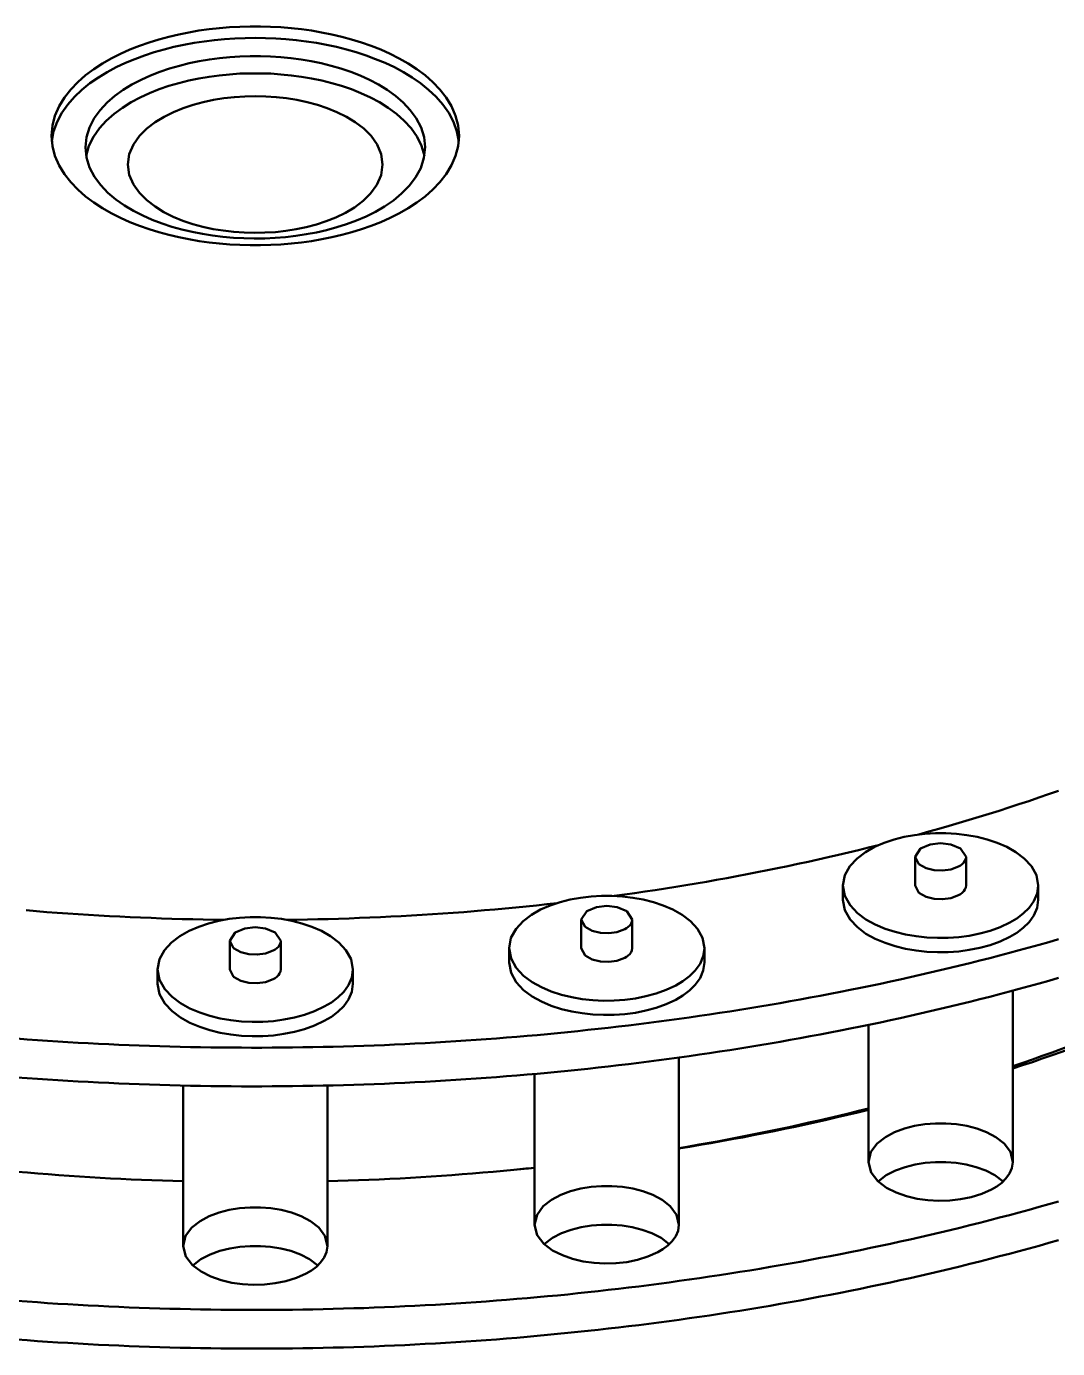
# Model space of a CAD drawing. Header units: millimetres. Extents: x 0 to 841, y 0 to 594.
# Drawn here: x 105.42 to 126.06, y 299.39 to 325.86 of the extents above; entities that cross this region are included whole.
import ezdxf

# ---------------------------------------------------------------- set-up
doc = ezdxf.new("R2010")
doc.units = ezdxf.units.MM
doc.layers.add('VIS', color=7, linetype='CONTINUOUS', lineweight=50)

msp = doc.modelspace()

# ---------------------------------------------------------------- linework, layer by layer
at = {"layer": 'VIS'}
for points in [[(105.92, 323.672), (105.938, 323.876), (105.99, 324.075), (106.072, 324.263), (106.178, 324.439), (106.305, 324.601), (106.447, 324.749), (106.602, 324.884), (106.767, 325.008), (106.939, 325.12), (107.117, 325.222), (107.301, 325.314), (107.489, 325.398), (107.68, 325.473), (107.874, 325.541), (108.071, 325.602), (108.269, 325.655), (108.469, 325.702), (108.671, 325.743), (108.873, 325.777), (109.077, 325.805), (109.281, 325.828), (109.486, 325.845), (109.692, 325.856), (109.897, 325.861), (110.103, 325.861), (110.308, 325.856), (110.514, 325.845), (110.719, 325.828), (110.923, 325.805), (111.127, 325.777), (111.329, 325.743), (111.531, 325.702), (111.731, 325.655), (111.929, 325.602), (112.126, 325.541), (112.32, 325.473), (112.511, 325.398), (112.699, 325.314), (112.883, 325.222), (113.061, 325.12), (113.233, 325.008), (113.398, 324.884), (113.553, 324.749), (113.695, 324.601), (113.822, 324.439), (113.928, 324.263), (114.01, 324.075), (114.062, 323.876), (114.08, 323.672)], [(114.074, 323.557), (114.037, 323.758), (113.968, 323.951), (113.872, 324.132), (113.754, 324.3), (113.619, 324.454), (113.47, 324.595), (113.31, 324.723), (113.141, 324.84), (112.966, 324.946), (112.785, 325.043), (112.6, 325.13), (112.41, 325.209), (112.218, 325.281), (112.023, 325.344), (111.826, 325.401), (111.627, 325.451), (111.427, 325.494), (111.225, 325.532), (111.022, 325.563), (110.819, 325.588), (110.615, 325.608), (110.41, 325.622), (110.205, 325.63), (110, 325.633), (109.795, 325.63), (109.59, 325.622), (109.385, 325.608), (109.181, 325.588), (108.978, 325.563), (108.775, 325.532), (108.573, 325.494), (108.373, 325.451), (108.174, 325.401), (107.977, 325.344), (107.782, 325.281), (107.59, 325.209), (107.4, 325.13), (107.215, 325.043), (107.034, 324.946), (106.859, 324.84), (106.69, 324.723), (106.53, 324.595), (106.381, 324.454), (106.246, 324.3), (106.128, 324.132), (106.032, 323.951), (105.963, 323.758), (105.926, 323.557)], [(106.6, 323.442), (106.621, 323.645), (106.682, 323.841), (106.776, 324.022), (106.897, 324.188), (107.037, 324.337), (107.191, 324.471), (107.357, 324.591), (107.532, 324.698), (107.713, 324.793), (107.9, 324.878), (108.09, 324.952), (108.284, 325.018), (108.481, 325.075), (108.679, 325.124), (108.88, 325.166), (109.082, 325.2), (109.285, 325.227), (109.489, 325.247), (109.693, 325.26), (109.898, 325.267), (110.102, 325.267), (110.307, 325.26), (110.511, 325.247), (110.715, 325.227), (110.918, 325.2), (111.12, 325.166), (111.321, 325.124), (111.519, 325.075), (111.716, 325.018), (111.91, 324.952), (112.1, 324.878), (112.287, 324.793), (112.468, 324.698), (112.643, 324.591), (112.809, 324.471), (112.963, 324.337), (113.103, 324.188), (113.224, 324.022), (113.318, 323.841), (113.379, 323.645), (113.4, 323.442)], [(113.385, 323.27), (113.329, 323.468), (113.239, 323.654), (113.121, 323.823), (112.982, 323.975), (112.827, 324.112), (112.661, 324.234), (112.486, 324.343), (112.304, 324.44), (112.116, 324.527), (111.924, 324.603), (111.729, 324.67), (111.531, 324.728), (111.331, 324.778), (111.129, 324.82), (110.925, 324.854), (110.721, 324.882), (110.515, 324.902), (110.309, 324.916), (110.103, 324.922), (109.897, 324.922), (109.691, 324.916), (109.485, 324.902), (109.279, 324.882), (109.075, 324.854), (108.871, 324.82), (108.669, 324.778), (108.469, 324.728), (108.271, 324.67), (108.076, 324.603), (107.884, 324.527), (107.696, 324.44), (107.514, 324.343), (107.339, 324.234), (107.173, 324.112), (107.018, 323.975), (106.879, 323.823), (106.761, 323.654), (106.671, 323.468), (106.615, 323.27)], [(112.55, 323.098), (112.521, 323.305), (112.439, 323.498), (112.318, 323.669), (112.17, 323.817), (112.003, 323.945), (111.824, 324.054), (111.636, 324.148), (111.442, 324.227), (111.243, 324.293), (111.04, 324.348), (110.835, 324.391), (110.628, 324.425), (110.419, 324.448), (110.21, 324.462), (110, 324.467), (109.79, 324.462), (109.581, 324.448), (109.372, 324.425), (109.165, 324.391), (108.96, 324.348), (108.757, 324.293), (108.558, 324.227), (108.364, 324.148), (108.176, 324.054), (107.997, 323.945), (107.83, 323.817), (107.682, 323.669), (107.561, 323.498), (107.479, 323.305), (107.45, 323.098)], [(112.885, 322.123), (112.701, 322.03), (112.514, 321.946), (112.322, 321.871), (112.128, 321.803), (111.932, 321.742), (111.733, 321.688), (111.533, 321.642), (111.331, 321.601), (111.129, 321.566), (110.925, 321.538), (110.72, 321.515), (110.515, 321.499), (110.31, 321.487), (110.104, 321.482), (109.899, 321.482), (109.693, 321.487), (109.488, 321.498), (109.283, 321.515), (109.078, 321.538), (108.875, 321.566), (108.672, 321.6), (108.47, 321.641), (108.27, 321.688), (108.072, 321.741), (107.875, 321.802), (107.681, 321.869), (107.489, 321.945), (107.302, 322.029), (107.118, 322.121), (106.939, 322.223), (106.767, 322.335), (106.603, 322.459), (106.448, 322.594), (106.305, 322.742), (106.179, 322.904), (106.072, 323.08), (105.99, 323.268), (105.938, 323.467), (105.92, 323.672)], [(112.404, 322.151), (112.217, 322.058), (112.025, 321.976), (111.829, 321.903), (111.63, 321.84), (111.429, 321.786), (111.225, 321.739), (111.02, 321.701), (110.813, 321.67), (110.606, 321.646), (110.397, 321.629), (110.189, 321.619), (109.98, 321.617), (109.771, 321.621), (109.563, 321.632), (109.354, 321.65), (109.147, 321.675), (108.941, 321.707), (108.736, 321.748), (108.532, 321.795), (108.331, 321.852), (108.133, 321.917), (107.938, 321.991), (107.746, 322.075), (107.561, 322.17), (107.381, 322.278), (107.211, 322.398), (107.051, 322.533), (106.907, 322.684), (106.783, 322.852), (106.685, 323.036), (106.622, 323.235), (106.6, 323.442)], [(113.4, 323.442), (113.377, 323.23), (113.311, 323.027), (113.209, 322.839), (113.08, 322.669), (112.93, 322.516), (112.765, 322.38), (112.589, 322.259), (112.404, 322.151)], [(114.08, 323.672), (114.062, 323.467), (114.01, 323.269), (113.929, 323.081), (113.822, 322.905), (113.696, 322.744), (113.554, 322.595), (113.399, 322.46), (113.235, 322.337), (113.063, 322.225), (112.885, 322.123)], [(107.45, 323.098), (107.479, 322.892), (107.56, 322.7), (107.68, 322.529), (107.827, 322.381), (107.993, 322.254), (108.17, 322.144), (108.357, 322.051), (108.55, 321.972), (108.748, 321.905), (108.95, 321.85), (109.154, 321.806), (109.36, 321.773), (109.568, 321.749), (109.776, 321.734), (109.985, 321.729), (110.194, 321.733), (110.402, 321.746), (110.61, 321.769), (110.816, 321.801), (111.021, 321.843), (111.223, 321.896), (111.421, 321.961), (111.615, 322.039), (111.803, 322.13)], [(111.803, 322.13), (111.987, 322.24), (112.157, 322.368), (112.31, 322.518), (112.435, 322.691), (112.52, 322.887), (112.55, 323.098)], [(123.283, 309.686), (123.485, 309.742), (123.686, 309.799), (123.888, 309.856), (124.088, 309.915), (124.289, 309.975), (124.489, 310.036), (124.689, 310.097), (124.889, 310.16), (125.088, 310.224), (125.287, 310.289), (125.486, 310.355), (125.684, 310.422), (125.882, 310.49), (126.079, 310.559)], [(123.283, 309.686), (123.485, 309.742), (123.686, 309.799), (123.888, 309.856), (124.088, 309.915), (124.289, 309.975), (124.489, 310.036), (124.689, 310.097), (124.889, 310.16), (125.088, 310.224), (125.287, 310.289), (125.486, 310.355), (125.684, 310.422), (125.882, 310.49), (126.079, 310.559)], [(125.674, 308.663), (125.637, 308.868), (125.536, 309.051), (125.393, 309.205), (125.226, 309.332), (125.044, 309.435), (124.851, 309.519), (124.652, 309.585), (124.449, 309.637), (124.242, 309.674), (124.034, 309.699), (123.824, 309.711), (123.614, 309.711), (123.405, 309.699), (123.197, 309.674), (122.99, 309.637), (122.787, 309.585), (122.588, 309.519), (122.395, 309.435), (122.213, 309.332), (122.046, 309.205), (121.903, 309.051), (121.802, 308.868), (121.764, 308.663)], [(117.185, 308.454), (117.39, 308.482), (117.595, 308.512), (117.801, 308.542), (118.006, 308.573), (118.211, 308.604), (118.416, 308.637), (118.621, 308.671), (118.825, 308.705), (119.03, 308.74), (119.234, 308.776), (119.438, 308.813), (119.642, 308.851), (119.846, 308.89), (120.05, 308.929), (120.253, 308.97), (120.457, 309.011), (120.66, 309.053), (120.863, 309.096), (121.065, 309.14), (121.268, 309.185), (121.47, 309.231), (121.672, 309.278), (121.874, 309.326), (122.076, 309.374), (122.277, 309.424), (122.479, 309.474)], [(117.185, 308.454), (117.39, 308.482), (117.595, 308.512), (117.801, 308.542), (118.006, 308.573), (118.211, 308.604), (118.416, 308.637), (118.621, 308.671), (118.825, 308.705), (119.03, 308.74), (119.234, 308.776), (119.438, 308.813), (119.642, 308.851), (119.846, 308.89), (120.05, 308.929), (120.253, 308.97), (120.457, 309.011), (120.66, 309.053), (120.863, 309.096), (121.065, 309.14), (121.268, 309.185), (121.47, 309.231), (121.672, 309.278), (121.874, 309.326), (122.076, 309.374), (122.277, 309.424), (122.479, 309.474)], [(124.229, 309.237), (124.12, 309.406), (123.927, 309.487), (123.719, 309.51), (123.511, 309.487), (123.319, 309.406), (123.209, 309.237)], [(123.209, 309.237), (123.285, 309.093), (123.429, 309.011), (123.591, 308.972), (123.758, 308.964), (123.924, 308.986), (124.08, 309.043)], [(123.209, 309.237), (123.209, 308.663)], [(124.08, 309.043), (124.117, 309.065), (124.151, 309.091), (124.181, 309.121), (124.206, 309.155), (124.223, 309.194), (124.229, 309.237)], [(124.229, 309.237), (124.229, 308.663)], [(121.764, 308.663), (121.803, 308.454), (121.908, 308.269), (122.054, 308.113), (122.225, 307.986), (122.412, 307.883), (122.608, 307.799), (122.811, 307.734), (123.019, 307.683), (123.229, 307.647), (123.441, 307.624), (123.655, 307.614), (123.868, 307.616), (124.081, 307.631), (124.293, 307.659), (124.502, 307.701), (124.708, 307.757), (124.909, 307.83), (125.102, 307.921)], [(121.764, 308.663), (121.764, 308.376)], [(123.209, 308.663), (123.285, 308.52), (123.429, 308.438), (123.591, 308.398), (123.758, 308.39), (123.924, 308.412), (124.08, 308.469)], [(124.08, 308.469), (124.117, 308.491), (124.151, 308.517), (124.181, 308.547), (124.206, 308.582), (124.223, 308.621), (124.229, 308.663)], [(125.102, 307.921), (125.242, 308.005), (125.373, 308.103), (125.49, 308.218), (125.586, 308.351), (125.651, 308.501), (125.674, 308.663)], [(125.674, 308.663), (125.674, 308.376)], [(118.991, 307.407), (118.953, 307.613), (118.852, 307.796), (118.71, 307.95), (118.543, 308.076), (118.36, 308.18), (118.168, 308.263), (117.969, 308.33), (117.765, 308.381), (117.559, 308.419), (117.351, 308.443), (117.141, 308.456), (116.931, 308.456), (116.722, 308.443), (116.513, 308.419), (116.307, 308.381), (116.103, 308.33), (115.904, 308.263), (115.712, 308.18), (115.529, 308.076), (115.362, 307.95), (115.22, 307.796), (115.119, 307.613), (115.081, 307.407)], [(121.764, 308.376), (121.803, 308.167), (121.908, 307.982), (122.054, 307.827), (122.225, 307.699), (122.412, 307.596), (122.608, 307.513), (122.811, 307.447), (123.019, 307.396), (123.229, 307.36), (123.441, 307.337), (123.655, 307.327), (123.868, 307.33), (124.081, 307.345), (124.293, 307.373), (124.502, 307.414), (124.708, 307.471), (124.909, 307.543), (125.102, 307.634)], [(125.102, 307.634), (125.242, 307.718), (125.373, 307.817), (125.49, 307.931), (125.586, 308.064), (125.651, 308.214), (125.674, 308.376)], [(105.411, 308.167), (105.62, 308.15), (105.828, 308.133), (106.036, 308.118), (106.245, 308.103), (106.453, 308.089), (106.661, 308.075), (106.87, 308.063), (107.079, 308.051), (107.287, 308.04), (107.496, 308.03), (107.705, 308.021), (107.913, 308.013), (108.122, 308.005), (108.331, 307.998), (108.54, 307.992), (108.748, 307.987), (108.957, 307.983), (109.166, 307.979), (109.375, 307.976)], [(105.411, 308.167), (105.62, 308.15), (105.828, 308.133), (106.036, 308.118), (106.245, 308.103), (106.453, 308.089), (106.661, 308.075), (106.87, 308.063), (107.079, 308.051), (107.287, 308.04), (107.496, 308.03), (107.705, 308.021), (107.913, 308.013), (108.122, 308.005), (108.331, 307.998), (108.54, 307.992), (108.748, 307.987), (108.957, 307.983), (109.166, 307.979), (109.375, 307.976)], [(110.625, 307.976), (110.834, 307.979), (111.043, 307.983), (111.252, 307.987), (111.46, 307.992), (111.669, 307.998), (111.878, 308.005), (112.087, 308.013), (112.295, 308.021), (112.504, 308.03), (112.713, 308.04), (112.921, 308.051), (113.13, 308.063), (113.339, 308.075), (113.547, 308.089), (113.755, 308.103), (113.964, 308.118), (114.172, 308.133), (114.38, 308.15), (114.589, 308.167), (114.797, 308.185), (115.005, 308.204), (115.213, 308.224), (115.421, 308.245), (115.628, 308.266), (115.836, 308.289), (116.044, 308.312)], [(110.625, 307.976), (110.834, 307.979), (111.043, 307.983), (111.252, 307.987), (111.46, 307.992), (111.669, 307.998), (111.878, 308.005), (112.087, 308.013), (112.295, 308.021), (112.504, 308.03), (112.713, 308.04), (112.921, 308.051), (113.13, 308.063), (113.339, 308.075), (113.547, 308.089), (113.755, 308.103), (113.964, 308.118), (114.172, 308.133), (114.38, 308.15), (114.589, 308.167), (114.797, 308.185), (115.005, 308.204), (115.213, 308.224), (115.421, 308.245), (115.628, 308.266), (115.836, 308.289), (116.044, 308.312)], [(117.546, 307.981), (117.437, 308.151), (117.244, 308.231), (117.036, 308.255), (116.828, 308.231), (116.635, 308.151), (116.526, 307.981)], [(111.955, 306.982), (111.917, 307.187), (111.816, 307.37), (111.674, 307.524), (111.507, 307.651), (111.324, 307.754), (111.132, 307.838), (110.933, 307.904), (110.729, 307.956), (110.523, 307.993), (110.314, 308.018), (110.105, 308.03), (109.895, 308.03), (109.686, 308.018), (109.477, 307.993), (109.271, 307.956), (109.067, 307.904), (108.868, 307.838), (108.676, 307.754), (108.493, 307.651), (108.326, 307.524), (108.184, 307.37), (108.083, 307.187), (108.045, 306.982)], [(110.51, 307.555), (110.401, 307.725), (110.208, 307.805), (110, 307.829), (109.792, 307.805), (109.599, 307.725), (109.49, 307.555)], [(116.526, 307.981), (116.602, 307.838), (116.746, 307.756), (116.908, 307.716), (117.075, 307.708), (117.24, 307.73), (117.397, 307.787)], [(116.526, 307.981), (116.526, 307.407)], [(117.397, 307.787), (117.433, 307.809), (117.468, 307.835), (117.498, 307.865), (117.523, 307.9), (117.54, 307.939), (117.546, 307.981)], [(117.546, 307.981), (117.546, 307.407)], [(105.23, 305.598), (105.434, 305.582), (105.638, 305.568), (105.842, 305.554), (106.046, 305.541), (106.25, 305.528), (106.454, 305.517), (106.658, 305.506), (106.862, 305.495), (107.067, 305.485), (107.271, 305.476), (107.475, 305.468), (107.679, 305.46), (107.884, 305.453), (108.088, 305.446), (108.292, 305.44), (108.497, 305.435), (108.701, 305.43), (108.905, 305.427), (109.11, 305.423), (109.314, 305.421), (109.519, 305.419), (109.723, 305.418), (109.927, 305.417), (110.132, 305.417), (110.336, 305.418), (110.541, 305.419), (110.745, 305.422), (110.949, 305.424), (111.154, 305.428), (111.358, 305.432), (111.562, 305.436), (111.767, 305.442), (111.971, 305.448), (112.175, 305.455), (112.38, 305.462), (112.584, 305.47), (112.788, 305.479), (112.992, 305.488), (113.197, 305.498), (113.401, 305.509), (113.605, 305.52), (113.809, 305.532), (114.013, 305.545), (114.217, 305.558), (114.421, 305.572), (114.625, 305.587), (114.829, 305.602), (115.032, 305.618), (115.236, 305.635), (115.44, 305.652), (115.643, 305.67), (115.847, 305.689), (116.05, 305.708), (116.254, 305.729), (116.457, 305.749), (116.66, 305.771), (116.864, 305.793), (117.067, 305.816), (117.27, 305.839), (117.473, 305.863), (117.676, 305.888), (117.879, 305.914), (118.081, 305.94), (118.284, 305.967), (118.486, 305.995), (118.689, 306.023), (118.891, 306.052), (119.093, 306.082), (119.296, 306.113), (119.498, 306.144), (119.699, 306.176), (119.901, 306.208), (120.103, 306.242), (120.304, 306.276), (120.506, 306.31), (120.707, 306.346), (120.908, 306.382), (121.109, 306.419), (121.31, 306.457), (121.511, 306.495), (121.712, 306.534), (121.912, 306.574), (122.113, 306.615), (122.313, 306.656), (122.513, 306.698), (122.713, 306.741), (122.912, 306.785), (123.112, 306.829), (123.311, 306.874), (123.51, 306.92), (123.71, 306.967), (123.908, 307.014), (124.107, 307.063), (124.305, 307.112), (124.504, 307.161), (124.702, 307.212), (124.9, 307.263), (125.097, 307.315), (125.295, 307.368), (125.492, 307.422), (125.689, 307.477), (125.886, 307.532), (126.082, 307.588)], [(109.49, 307.555), (109.565, 307.412), (109.71, 307.33), (109.872, 307.29), (110.039, 307.282), (110.204, 307.305), (110.361, 307.362)], [(109.49, 307.555), (109.49, 306.982)], [(110.361, 307.362), (110.397, 307.384), (110.431, 307.409), (110.462, 307.439), (110.487, 307.474), (110.504, 307.513), (110.51, 307.555)], [(110.51, 307.555), (110.51, 306.982)], [(115.081, 307.407), (115.12, 307.199), (115.224, 307.013), (115.37, 306.858), (115.542, 306.731), (115.728, 306.627), (115.925, 306.544), (116.128, 306.478), (116.335, 306.428), (116.546, 306.391), (116.758, 306.368), (116.971, 306.358), (117.185, 306.361), (117.398, 306.376), (117.609, 306.404), (117.819, 306.446), (118.025, 306.502), (118.225, 306.574), (118.419, 306.665)], [(115.081, 307.407), (115.081, 307.121)], [(116.526, 307.407), (116.602, 307.264), (116.746, 307.182), (116.908, 307.142), (117.075, 307.134), (117.24, 307.156), (117.397, 307.214)], [(117.397, 307.214), (117.433, 307.236), (117.468, 307.261), (117.498, 307.291), (117.523, 307.326), (117.54, 307.365), (117.546, 307.407)], [(118.419, 306.665), (118.559, 306.749), (118.69, 306.848), (118.807, 306.963), (118.903, 307.096), (118.968, 307.246), (118.991, 307.407)], [(118.991, 307.407), (118.991, 307.121)], [(115.081, 307.121), (115.12, 306.912), (115.224, 306.726), (115.37, 306.571), (115.542, 306.444), (115.728, 306.34), (115.925, 306.257), (116.128, 306.191), (116.335, 306.141), (116.546, 306.105), (116.758, 306.082), (116.971, 306.072), (117.185, 306.074), (117.398, 306.089), (117.609, 306.117), (117.819, 306.159), (118.025, 306.215), (118.225, 306.288), (118.419, 306.378)], [(118.419, 306.378), (118.559, 306.463), (118.69, 306.561), (118.807, 306.676), (118.903, 306.809), (118.968, 306.959), (118.991, 307.121)], [(105.23, 304.823), (105.434, 304.808), (105.638, 304.794), (105.842, 304.78), (106.046, 304.767), (106.25, 304.754), (106.454, 304.742), (106.658, 304.731), (106.862, 304.721), (107.067, 304.711), (107.271, 304.702), (107.475, 304.693), (107.679, 304.685), (107.884, 304.678), (108.088, 304.672), (108.292, 304.666), (108.497, 304.661), (108.701, 304.656), (108.905, 304.652), (109.11, 304.649), (109.314, 304.646), (109.519, 304.644), (109.723, 304.643), (109.927, 304.643), (110.132, 304.643), (110.336, 304.644), (110.541, 304.645), (110.745, 304.647), (110.949, 304.65), (111.154, 304.653), (111.358, 304.657), (111.562, 304.662), (111.767, 304.667), (111.971, 304.673), (112.175, 304.68), (112.38, 304.687), (112.584, 304.695), (112.788, 304.704), (112.992, 304.713), (113.197, 304.724), (113.401, 304.734), (113.605, 304.746), (113.809, 304.758), (114.013, 304.77), (114.217, 304.784), (114.421, 304.798), (114.625, 304.812), (114.829, 304.828), (115.032, 304.844), (115.236, 304.86), (115.44, 304.878), (115.643, 304.896), (115.847, 304.915), (116.05, 304.934), (116.254, 304.954), (116.457, 304.975), (116.66, 304.996), (116.864, 305.018), (117.067, 305.041), (117.27, 305.065), (117.473, 305.089), (117.676, 305.114), (117.879, 305.14), (118.081, 305.166), (118.284, 305.193), (118.486, 305.22), (118.689, 305.249), (118.891, 305.278), (119.093, 305.308), (119.296, 305.338), (119.498, 305.369), (119.699, 305.401), (119.901, 305.434), (120.103, 305.467), (120.304, 305.501), (120.506, 305.536), (120.707, 305.571), (120.908, 305.608), (121.109, 305.645), (121.31, 305.682), (121.511, 305.721), (121.712, 305.76), (121.912, 305.8), (122.113, 305.84), (122.313, 305.882), (122.513, 305.924), (122.713, 305.967), (122.912, 306.01), (123.112, 306.055), (123.311, 306.1), (123.51, 306.146), (123.71, 306.192), (123.908, 306.24), (124.107, 306.288), (124.305, 306.337), (124.504, 306.387), (124.702, 306.437), (124.9, 306.489), (125.097, 306.541), (125.295, 306.594), (125.492, 306.648), (125.689, 306.702), (125.886, 306.758), (126.082, 306.814)], [(108.045, 306.982), (108.084, 306.773), (108.188, 306.587), (108.334, 306.432), (108.506, 306.305), (108.692, 306.202), (108.889, 306.118), (109.092, 306.052), (109.299, 306.002), (109.51, 305.966), (109.722, 305.943), (109.935, 305.933), (110.149, 305.935), (110.362, 305.95), (110.573, 305.978), (110.783, 306.02), (110.988, 306.076), (111.189, 306.149), (111.382, 306.24)], [(108.045, 306.982), (108.045, 306.695)], [(109.49, 306.982), (109.565, 306.838), (109.71, 306.757), (109.872, 306.717), (110.039, 306.709), (110.204, 306.731), (110.361, 306.788)], [(110.361, 306.788), (110.397, 306.81), (110.431, 306.836), (110.462, 306.866), (110.487, 306.9), (110.504, 306.94), (110.51, 306.982)], [(111.382, 306.24), (111.523, 306.324), (111.654, 306.422), (111.771, 306.537), (111.867, 306.67), (111.932, 306.82), (111.955, 306.982)], [(111.955, 306.982), (111.955, 306.695)], [(108.045, 306.695), (108.084, 306.486), (108.188, 306.301), (108.334, 306.145), (108.506, 306.018), (108.692, 305.915), (108.889, 305.831), (109.092, 305.765), (109.299, 305.715), (109.51, 305.679), (109.722, 305.656), (109.935, 305.646), (110.149, 305.648), (110.362, 305.663), (110.573, 305.691), (110.783, 305.733), (110.988, 305.789), (111.189, 305.862), (111.382, 305.953)], [(111.382, 305.953), (111.523, 306.037), (111.654, 306.135), (111.771, 306.25), (111.867, 306.383), (111.932, 306.533), (111.955, 306.695)], [(125.164, 306.559), (125.164, 303.127)], [(125.164, 305.049), (125.362, 305.115), (125.558, 305.183), (125.755, 305.252), (125.951, 305.322), (126.147, 305.393), (126.342, 305.465), (126.537, 305.538), (126.731, 305.612), (126.925, 305.688), (127.119, 305.765), (127.312, 305.842), (127.504, 305.922), (127.697, 306.002), (127.888, 306.083), (128.079, 306.166), (128.27, 306.25)], [(125.164, 305), (125.361, 305.065), (125.558, 305.13), (125.754, 305.197), (125.95, 305.265), (126.146, 305.334), (126.341, 305.404), (126.536, 305.475), (126.73, 305.547), (126.924, 305.621), (127.118, 305.695), (127.311, 305.77), (127.504, 305.847), (127.696, 305.925), (127.888, 306.004), (128.079, 306.084), (128.27, 306.165)], [(122.274, 305.874), (122.274, 303.127)], [(118.481, 305.22), (118.481, 301.871)], [(108.555, 304.659), (108.555, 301.446)], [(111.445, 304.659), (111.445, 301.446)], [(115.591, 304.891), (115.591, 301.871)], [(118.481, 303.407), (118.682, 303.441), (118.883, 303.476), (119.084, 303.512), (119.285, 303.548), (119.486, 303.586), (119.686, 303.624), (119.886, 303.663), (120.086, 303.703), (120.286, 303.743), (120.486, 303.785), (120.685, 303.828), (120.885, 303.871), (121.084, 303.916), (121.283, 303.961), (121.482, 304.007), (121.68, 304.054), (121.878, 304.102), (122.077, 304.151), (122.274, 304.201)], [(118.481, 303.398), (118.693, 303.433), (118.906, 303.469), (119.118, 303.506), (119.329, 303.544), (119.541, 303.583), (119.752, 303.622), (119.964, 303.663), (120.175, 303.705), (120.386, 303.747), (120.596, 303.791), (120.807, 303.835), (121.017, 303.881), (121.227, 303.927), (121.437, 303.974), (121.647, 304.023), (121.856, 304.072), (122.065, 304.122), (122.274, 304.174)], [(122.274, 303.127), (122.324, 303.329), (122.449, 303.497), (122.613, 303.626), (122.799, 303.725), (122.995, 303.798), (123.198, 303.851), (123.405, 303.884), (123.614, 303.901), (123.824, 303.901), (124.034, 303.884), (124.241, 303.851), (124.444, 303.798), (124.64, 303.725), (124.825, 303.626), (124.99, 303.497), (125.115, 303.329), (125.164, 303.127)], [(124.741, 302.578), (124.542, 302.489), (124.333, 302.425), (124.119, 302.381), (123.902, 302.357), (123.684, 302.351), (123.465, 302.363), (123.249, 302.393), (123.036, 302.443), (122.83, 302.515), (122.635, 302.614), (122.461, 302.745), (122.328, 302.917), (122.274, 303.127)], [(122.467, 302.74), (122.632, 302.863), (122.815, 302.957), (123.008, 303.028), (123.208, 303.078), (123.411, 303.11), (123.616, 303.126), (123.822, 303.126), (124.028, 303.11), (124.231, 303.078), (124.431, 303.028), (124.624, 302.957), (124.807, 302.863), (124.972, 302.74)], [(125.164, 303.127), (125.147, 303.007), (125.099, 302.896), (125.028, 302.798), (124.942, 302.713), (124.845, 302.641), (124.741, 302.578)], [(104.409, 303.013), (104.616, 302.992), (104.822, 302.972), (105.029, 302.952), (105.236, 302.933), (105.443, 302.915), (105.65, 302.898), (105.857, 302.882), (106.065, 302.866), (106.272, 302.852), (106.479, 302.838), (106.687, 302.825), (106.894, 302.812), (107.102, 302.801), (107.309, 302.79), (107.517, 302.78), (107.724, 302.771), (107.932, 302.763), (108.14, 302.755), (108.347, 302.749), (108.555, 302.743)], [(111.445, 302.743), (111.653, 302.749), (111.86, 302.755), (112.068, 302.763), (112.276, 302.771), (112.483, 302.78), (112.691, 302.79), (112.898, 302.801), (113.106, 302.812), (113.313, 302.825), (113.521, 302.838), (113.728, 302.852), (113.935, 302.866), (114.143, 302.882), (114.35, 302.898), (114.557, 302.915), (114.764, 302.933), (114.971, 302.952), (115.178, 302.972), (115.384, 302.992), (115.591, 303.013)], [(115.234, 302.977), (115.293, 302.983), (115.353, 302.989), (115.413, 302.995), (115.472, 303.001), (115.532, 303.008), (115.591, 303.014)], [(115.591, 301.871), (115.641, 302.073), (115.766, 302.241), (115.93, 302.371), (116.115, 302.469), (116.312, 302.543), (116.515, 302.595), (116.722, 302.629), (116.931, 302.645), (117.141, 302.645), (117.35, 302.629), (117.557, 302.595), (117.76, 302.543), (117.957, 302.469), (118.142, 302.371), (118.307, 302.241), (118.431, 302.073), (118.481, 301.871)], [(105.23, 300.348), (105.434, 300.333), (105.638, 300.319), (105.842, 300.305), (106.046, 300.292), (106.25, 300.279), (106.454, 300.267), (106.658, 300.256), (106.862, 300.246), (107.067, 300.236), (107.271, 300.227), (107.475, 300.218), (107.679, 300.211), (107.884, 300.203), (108.088, 300.197), (108.292, 300.191), (108.497, 300.186), (108.701, 300.181), (108.905, 300.177), (109.11, 300.174), (109.314, 300.172), (109.519, 300.17), (109.723, 300.169), (109.927, 300.168), (110.132, 300.168), (110.336, 300.169), (110.541, 300.17), (110.745, 300.172), (110.949, 300.175), (111.154, 300.178), (111.358, 300.183), (111.562, 300.187), (111.767, 300.193), (111.971, 300.199), (112.175, 300.205), (112.38, 300.213), (112.584, 300.221), (112.788, 300.229), (112.992, 300.239), (113.197, 300.249), (113.401, 300.259), (113.605, 300.271), (113.809, 300.283), (114.013, 300.296), (114.217, 300.309), (114.421, 300.323), (114.625, 300.338), (114.829, 300.353), (115.032, 300.369), (115.236, 300.386), (115.44, 300.403), (115.643, 300.421), (115.847, 300.44), (116.05, 300.459), (116.254, 300.479), (116.457, 300.5), (116.66, 300.522), (116.864, 300.544), (117.067, 300.567), (117.27, 300.59), (117.473, 300.614), (117.676, 300.639), (117.879, 300.665), (118.081, 300.691), (118.284, 300.718), (118.486, 300.746), (118.689, 300.774), (118.891, 300.803), (119.093, 300.833), (119.296, 300.863), (119.498, 300.895), (119.699, 300.927), (119.901, 300.959), (120.103, 300.992), (120.304, 301.027), (120.506, 301.061), (120.707, 301.097), (120.908, 301.133), (121.109, 301.17), (121.31, 301.208), (121.511, 301.246), (121.712, 301.285), (121.912, 301.325), (122.113, 301.366), (122.313, 301.407), (122.513, 301.449), (122.713, 301.492), (122.912, 301.536), (123.112, 301.58), (123.311, 301.625), (123.51, 301.671), (123.71, 301.718), (123.908, 301.765), (124.107, 301.813), (124.305, 301.862), (124.504, 301.912), (124.702, 301.963), (124.9, 302.014), (125.097, 302.066), (125.295, 302.119), (125.492, 302.173), (125.689, 302.228), (125.886, 302.283), (126.082, 302.339)], [(108.555, 301.446), (108.605, 301.648), (108.73, 301.815), (108.894, 301.945), (109.079, 302.044), (109.276, 302.117), (109.479, 302.169), (109.686, 302.203), (109.895, 302.22), (110.105, 302.22), (110.314, 302.203), (110.521, 302.169), (110.724, 302.117), (110.921, 302.044), (111.106, 301.945), (111.27, 301.815), (111.395, 301.648), (111.445, 301.446)], [(118.058, 301.323), (117.859, 301.234), (117.65, 301.169), (117.436, 301.126), (117.219, 301.102), (117, 301.096), (116.782, 301.108), (116.566, 301.138), (116.353, 301.188), (116.147, 301.26), (115.952, 301.358), (115.778, 301.49), (115.645, 301.662), (115.591, 301.871)], [(115.784, 301.484), (115.948, 301.608), (116.131, 301.702), (116.325, 301.772), (116.524, 301.822), (116.728, 301.855), (116.933, 301.871), (117.139, 301.871), (117.344, 301.855), (117.548, 301.822), (117.747, 301.772), (117.941, 301.702), (118.124, 301.608), (118.288, 301.484)], [(118.481, 301.871), (118.464, 301.752), (118.416, 301.641), (118.345, 301.543), (118.259, 301.458), (118.162, 301.385), (118.058, 301.323)], [(105.23, 299.574), (105.434, 299.559), (105.638, 299.544), (105.842, 299.53), (106.046, 299.517), (106.25, 299.505), (106.454, 299.493), (106.658, 299.482), (106.862, 299.471), (107.067, 299.462), (107.271, 299.452), (107.475, 299.444), (107.679, 299.436), (107.884, 299.429), (108.088, 299.422), (108.292, 299.417), (108.497, 299.411), (108.701, 299.407), (108.905, 299.403), (109.11, 299.4), (109.314, 299.397), (109.519, 299.395), (109.723, 299.394), (109.927, 299.394), (110.132, 299.394), (110.336, 299.394), (110.541, 299.396), (110.745, 299.398), (110.949, 299.401), (111.154, 299.404), (111.358, 299.408), (111.562, 299.413), (111.767, 299.418), (111.971, 299.424), (112.175, 299.431), (112.38, 299.438), (112.584, 299.446), (112.788, 299.455), (112.992, 299.464), (113.197, 299.474), (113.401, 299.485), (113.605, 299.496), (113.809, 299.508), (114.013, 299.521), (114.217, 299.534), (114.421, 299.548), (114.625, 299.563), (114.829, 299.578), (115.032, 299.595), (115.236, 299.611), (115.44, 299.629), (115.643, 299.647), (115.847, 299.665), (116.05, 299.685), (116.254, 299.705), (116.457, 299.726), (116.66, 299.747), (116.864, 299.769), (117.067, 299.792), (117.27, 299.816), (117.473, 299.84), (117.676, 299.865), (117.879, 299.89), (118.081, 299.917), (118.284, 299.944), (118.486, 299.971), (118.689, 300), (118.891, 300.029), (119.093, 300.058), (119.296, 300.089), (119.498, 300.12), (119.699, 300.152), (119.901, 300.185), (120.103, 300.218), (120.304, 300.252), (120.506, 300.287), (120.707, 300.322), (120.908, 300.358), (121.109, 300.395), (121.31, 300.433), (121.511, 300.472), (121.712, 300.511), (121.912, 300.551), (122.113, 300.591), (122.313, 300.633), (122.513, 300.675), (122.713, 300.718), (122.912, 300.761), (123.112, 300.806), (123.311, 300.851), (123.51, 300.897), (123.71, 300.943), (123.908, 300.991), (124.107, 301.039), (124.305, 301.088), (124.504, 301.138), (124.702, 301.188), (124.9, 301.24), (125.097, 301.292), (125.295, 301.345), (125.492, 301.399), (125.689, 301.453), (125.886, 301.508), (126.082, 301.565)], [(111.022, 300.897), (110.823, 300.808), (110.614, 300.743), (110.4, 300.7), (110.183, 300.676), (109.964, 300.67), (109.746, 300.682), (109.53, 300.712), (109.317, 300.762), (109.111, 300.834), (108.916, 300.933), (108.742, 301.064), (108.609, 301.236), (108.555, 301.446)], [(108.748, 301.059), (108.912, 301.182), (109.095, 301.276), (109.289, 301.347), (109.488, 301.397), (109.692, 301.429), (109.897, 301.445), (110.103, 301.445), (110.308, 301.429), (110.512, 301.397), (110.711, 301.347), (110.905, 301.276), (111.088, 301.182), (111.252, 301.059)], [(111.445, 301.446), (111.428, 301.326), (111.38, 301.215), (111.309, 301.117), (111.223, 301.032), (111.126, 300.959), (111.022, 300.897)]]:
    msp.add_lwpolyline(points, dxfattribs=at)

doc.saveas('drawing.dxf')
